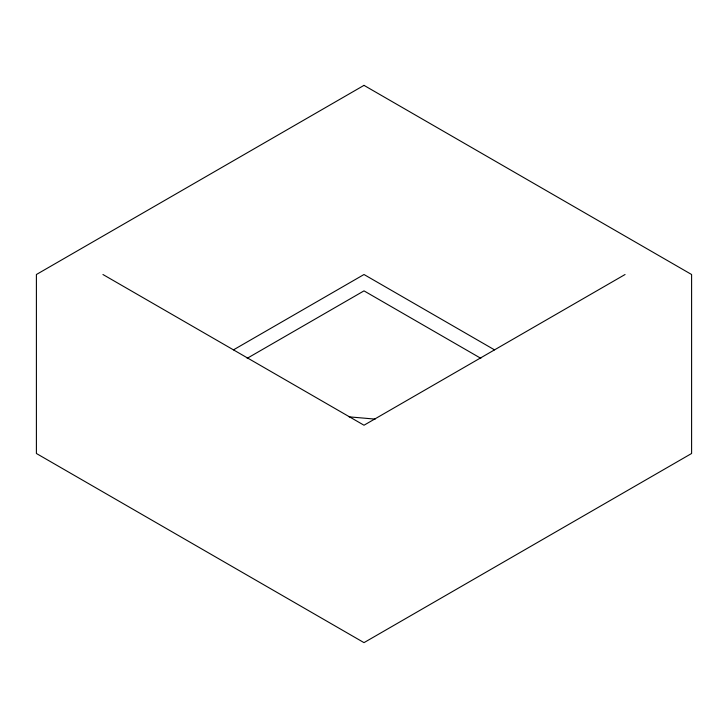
<?xml version="1.0" encoding="UTF-8"?>
<svg xmlns="http://www.w3.org/2000/svg" width="728" height="728" viewBox="0 0 728 728"><rect width="100%" height="100%" fill="white"/><g stroke="black" fill="none" stroke-linecap="round" stroke-linejoin="round"><path stroke-width="1.09" d="M233.47 349.868L364 274.511L494.53 349.868M247.147 358.331L364 290.872L480.853 358.331M625.061 274.511L364 425.225L102.939 274.511M349.121 416.853L375.129 419.11M364 85.367L36.4 274.511L36.4 453.489L364 642.633L691.6 453.489L691.6 274.511L364 85.367"/></g></svg>
